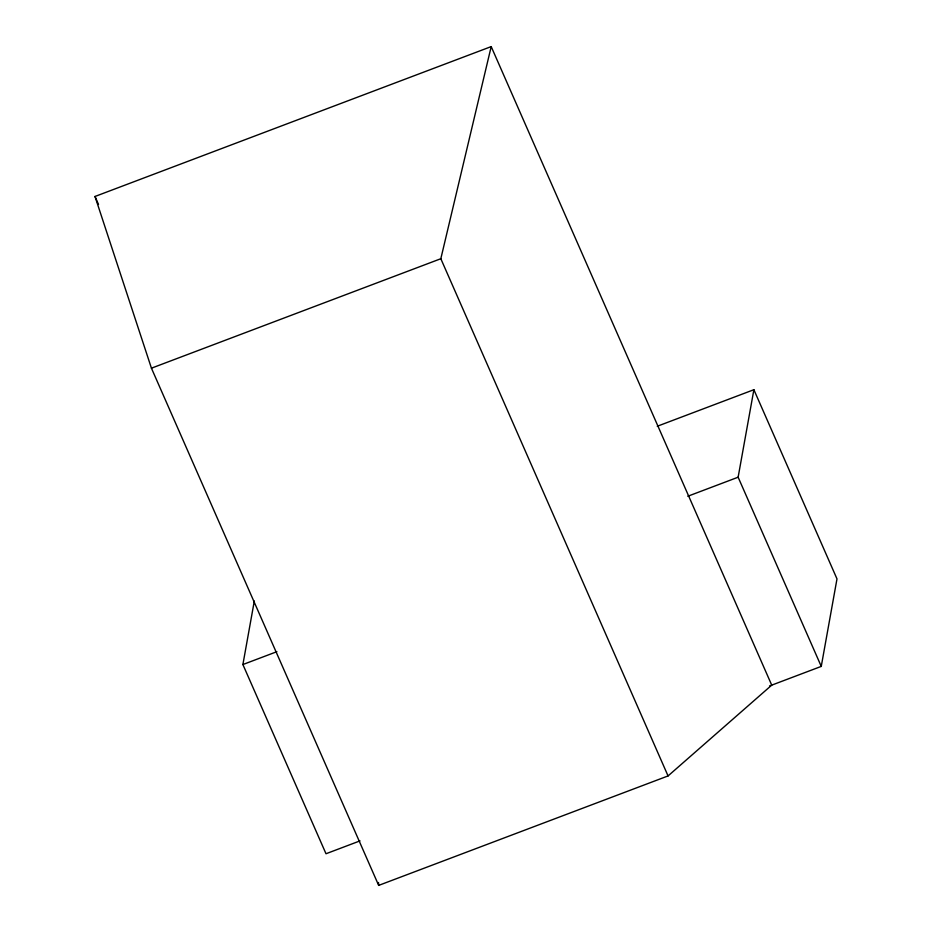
<?xml version="1.0" encoding="UTF-8"?>
<svg xmlns="http://www.w3.org/2000/svg" width="932" height="932" viewBox="0 0 932 932"><rect width="100%" height="100%" fill="white"/><g stroke="black" fill="none" stroke-linecap="round" stroke-linejoin="round"><path stroke-width="1.4" d="M360.02 840.874L326.002 853.747L242.891 664.539L254.308 601.035M769.552 685.964L821.255 666.403L738.132 477.207L753.883 389.704L657.281 426.25M821.255 666.403L836.994 578.9L753.883 389.704M668.058 775.937L440.824 258.723L491.199 46.6L95.006 196.466L151.438 368.187L378.672 885.4L668.058 775.937L771.731 685.137L491.199 46.6M151.438 368.187L440.824 258.723M242.891 664.539L276.897 651.678M687.793 496.255L738.132 477.207M95.006 196.466L98.512 204.469M378.497 882.522L378.672 885.4"/></g></svg>
